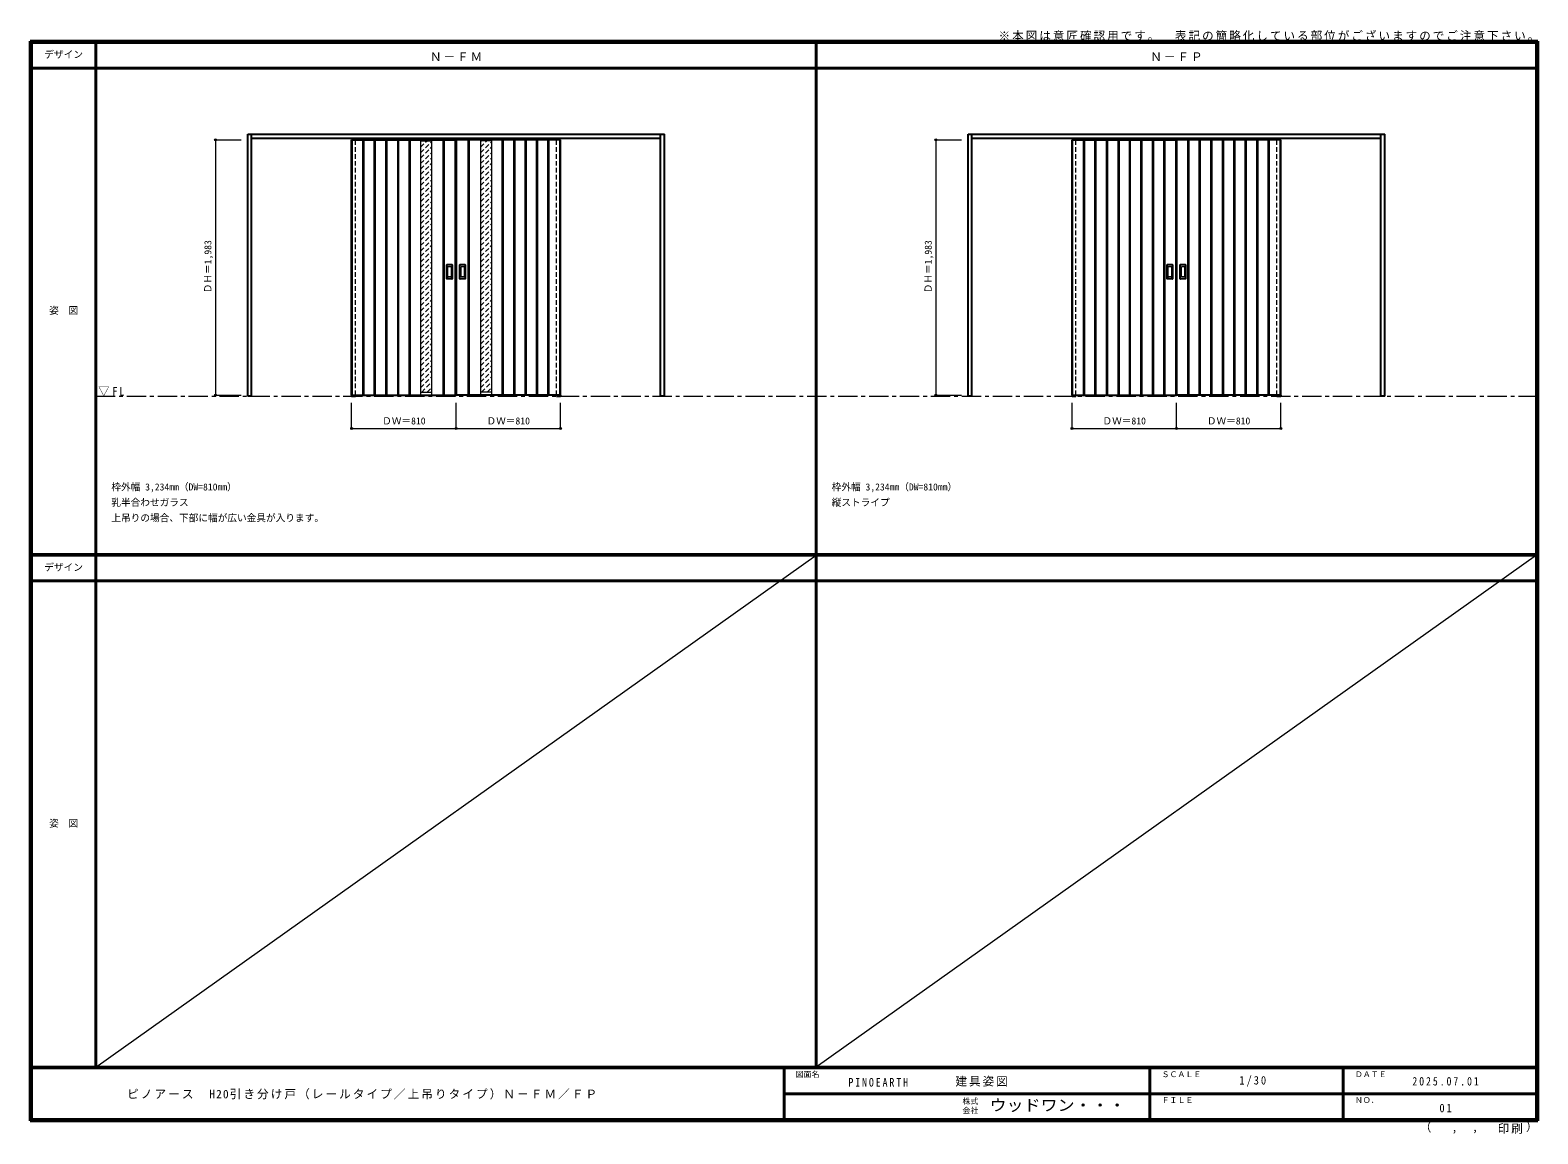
# Model space of a CAD drawing. Units: millimetres, scale not verified. Extents: x -6000 to 5700, y -4307 to 4260.
import ezdxf
from ezdxf.enums import TextEntityAlignment as Align

# ---------------------------------------------------------------- set-up
doc = ezdxf.new("R2010")
doc.units = ezdxf.units.MM
doc.header["$LTSCALE"] = 30
doc.header["$PDMODE"] = 32
doc.header["$PDSIZE"] = 15
doc.linetypes.add('CHAIN1', pattern=[8, 5, -1, 1, -1])
doc.linetypes.add('DASHED1', pattern=[1.8, 1.2, -0.6])
for name, color, linetype, lineweight in [('0-2_扉', 3, 'Continuous', 25), ('0-3_仕上げ', 3, 'Continuous', 25), ('0-4_枠', 3, 'Continuous', 25), ('0-6_引手', 7, 'Continuous', 18), ('0-B_寸法', 7, 'Continuous', 9), ('0-C_ハッチ', 4, 'DASHED1', 9), ('F-0_補助線', 7, 'Continuous', 18), ('F-1_枠', 6, 'Continuous', 40)]:
    doc.layers.add(name, color=color, linetype=linetype, lineweight=lineweight)
doc.layers.add('0-A_文字', color=7, linetype='Continuous')
doc.layers.add('F-A_文字', color=7, linetype='Continuous')
doc.styles.add('ＭＳ ゴシック', font='')
doc.styles.get('ＭＳ ゴシック').set_extended_font_data('MS Gothic')

msp = doc.modelspace()

# ---------------------------------------------------------------- linework, layer by layer
at = {"layer": '0-2_扉'}
for p, q in [((-3505, 3409.5), (-2695, 3409.5)), ((-3505, 1426.5), (-3505, 3409.5)), ((-1885, 3409.5), (-2695, 3409.5)), ((-2695, 1426.5), (-2695, 3409.5)), ((-1885, 1426.5), (-1885, 3409.5)), ((2085, 3409.5), (2895, 3409.5)), ((2085, 1426.5), (2085, 3409.5)), ((3705, 3409.5), (2895, 3409.5)), ((2895, 1426.5), (2895, 3409.5)), ((3705, 1426.5), (3705, 3409.5)), ((-3505, 1426.5), (-2695, 1426.5)), ((-1885, 1426.5), (-2695, 1426.5)), ((2085, 1426.5), (2895, 1426.5)), ((3705, 1426.5), (2895, 1426.5))]:
    msp.add_line(p, q, dxfattribs=at)
at = {"layer": '0-2_扉', "color": 4, "linetype": 'DASHED1', "lineweight": 9}
for p, q in [((-3475, 1426.5), (-3475, 3409.5)), ((-1915, 1426.5), (-1915, 3409.5)), ((2115, 1426.5), (2115, 3409.5)), ((3675, 1426.5), (3675, 3409.5))]:
    msp.add_line(p, q, dxfattribs=at)
at = {"layer": '0-3_仕上げ'}
for p, q in [((-3502, 1426.5), (-3502, 3409.5)), ((-3416, 1426.5), (-3416, 3409.5)), ((-3411, 1426.5), (-3411, 3409.5)), ((-3328, 1426.5), (-3328, 3409.5)), ((-3323, 1426.5), (-3323, 3409.5)), ((-3238, 1426.5), (-3238, 3409.5)), ((-3233, 1426.5), (-3233, 3409.5)), ((-3148, 3409.5), (-3148, 1426.5)), ((-3143, 3409.5), (-3143, 1426.5)), ((-3058, 3409.5), (-3058, 1426.5)), ((-3053, 3409.5), (-3053, 1426.5)), ((-2795, 3409.5), (-2795, 1426.5)), ((-2790, 3409.5), (-2790, 1426.5)), ((-2698, 1426.5), (-2698, 3409.5)), ((-2692, 1426.5), (-2692, 3409.5)), ((-2600, 3409.5), (-2600, 1426.5)), ((-2595, 3409.5), (-2595, 1426.5)), ((-2337, 3409.5), (-2337, 1426.5)), ((-2332, 3409.5), (-2332, 1426.5)), ((-2247, 3409.5), (-2247, 1426.5)), ((-2242, 3409.5), (-2242, 1426.5)), ((-2157, 1426.5), (-2157, 3409.5)), ((-2152, 1426.5), (-2152, 3409.5)), ((-2067, 1426.5), (-2067, 3409.5)), ((-2062, 1426.5), (-2062, 3409.5)), ((-1979, 1426.5), (-1979, 3409.5)), ((-1974, 1426.5), (-1974, 3409.5)), ((-1888, 1426.5), (-1888, 3409.5)), ((2088, 1426.5), (2088, 3409.5)), ((2174.5, 3409.5), (2174.5, 1426.5)), ((2179.5, 3409.5), (2179.5, 1426.5)), ((2262.5, 3409.5), (2262.5, 1426.5)), ((2267.5, 3409.5), (2267.5, 1426.5)), ((2352.5, 3409.5), (2352.5, 1426.5)), ((2357.5, 3409.5), (2357.5, 1426.5)), ((2442.5, 3409.5), (2442.5, 1426.5)), ((2447.5, 3409.5), (2447.5, 1426.5)), ((2532.5, 1426.5), (2532.5, 3409.5)), ((2537.5, 1426.5), (2537.5, 3409.5)), ((2622.5, 1426.5), (2622.5, 3409.5)), ((2627.5, 1426.5), (2627.5, 3409.5)), ((2712.5, 1426.5), (2712.5, 3409.5)), ((2717.5, 1426.5), (2717.5, 3409.5)), ((2800.5, 1426.5), (2800.5, 3409.5)), ((2805.5, 1426.5), (2805.5, 3409.5)), ((2892, 1426.5), (2892, 3409.5)), ((2898, 1426.5), (2898, 3409.5)), ((2984.5, 3409.5), (2984.5, 1426.5)), ((2989.5, 3409.5), (2989.5, 1426.5)), ((3072.5, 3409.5), (3072.5, 1426.5)), ((3077.5, 3409.5), (3077.5, 1426.5)), ((3162.5, 3409.5), (3162.5, 1426.5)), ((3167.5, 3409.5), (3167.5, 1426.5)), ((3252.5, 3409.5), (3252.5, 1426.5)), ((3257.5, 3409.5), (3257.5, 1426.5)), ((3342.5, 1426.5), (3342.5, 3409.5)), ((3347.5, 1426.5), (3347.5, 3409.5)), ((3432.5, 1426.5), (3432.5, 3409.5)), ((3437.5, 1426.5), (3437.5, 3409.5)), ((3522.5, 1426.5), (3522.5, 3409.5)), ((3527.5, 1426.5), (3527.5, 3409.5)), ((3610.5, 1426.5), (3610.5, 3409.5)), ((3615.5, 1426.5), (3615.5, 3409.5)), ((3702, 1426.5), (3702, 3409.5))]:
    msp.add_line(p, q, dxfattribs=at)
at = {"layer": '0-3_仕上げ', "color": 7, "lineweight": 18}
for p, q in [((-2970, 3409.5), (-2970, 1426.5)), ((-2970, 3401.5), (-2885, 3401.5)), ((-2885, 3409.5), (-2885, 1426.5)), ((-2505, 3409.5), (-2505, 1426.5)), ((-2420, 3401.5), (-2505, 3401.5)), ((-2420, 3409.5), (-2420, 1426.5)), ((-2970, 1450.5), (-2885, 1450.5)), ((-2420, 1450.5), (-2505, 1450.5))]:
    msp.add_line(p, q, dxfattribs=at)
at = {"layer": '0-4_枠'}
for p, q in [((-4312, 1418), (-4312, 3453)), ((-4312, 3453), (-1078, 3453)), ((-4282, 1418), (-4282, 3453)), ((-4282, 3423), (-1108, 3423)), ((-1108, 1418), (-1108, 3453)), ((-1078, 1418), (-1078, 3453)), ((1278, 1418), (1278, 3453)), ((1278, 3453), (4512, 3453)), ((1308, 1418), (1308, 3453)), ((1308, 3423), (4482, 3423)), ((4482, 1418), (4482, 3453)), ((4512, 1418), (4512, 3453)), ((-4282, 1418), (-4312, 1418)), ((-3505, 1426.5), (-3505, 1418)), ((-3505, 1418), (-3475, 1418)), ((-3475, 1426.5), (-3475, 1418)), ((-1915, 1426.5), (-1915, 1418)), ((-1915, 1418), (-1885, 1418)), ((-1885, 1426.5), (-1885, 1418)), ((-1078, 1418), (-1108, 1418)), ((1308, 1418), (1278, 1418)), ((2085, 1426.5), (2085, 1418)), ((2085, 1418), (2115, 1418)), ((2115, 1426.5), (2115, 1418)), ((3675, 1426.5), (3675, 1418)), ((3675, 1418), (3705, 1418)), ((3705, 1426.5), (3705, 1418)), ((4512, 1418), (4482, 1418))]:
    msp.add_line(p, q, dxfattribs=at)
at = {"layer": '0-4_枠', "color": 4, "linetype": 'DASHED1', "lineweight": 9}
for p, q in [((-3505, 1426.5), (-3505, 3423)), ((-3475, 1426.5), (-3475, 3423)), ((-1915, 1426.5), (-1915, 3423)), ((-1885, 1426.5), (-1885, 3423)), ((2085, 1426.5), (2085, 3423)), ((2115, 1426.5), (2115, 3423)), ((3675, 1426.5), (3675, 3423)), ((3705, 1426.5), (3705, 3423))]:
    msp.add_line(p, q, dxfattribs=at)
at = {"layer": '0-6_引手', "color": 3, "lineweight": 25}
for p, q in [((-2767, 2330.5), (-2767, 2437.5)), ((-2726.5, 2439), (-2765.5, 2439)), ((-2725, 2437.5), (-2725, 2330.5)), ((-2665, 2330.5), (-2665, 2437.5)), ((-2624.5, 2439), (-2663.5, 2439)), ((-2623, 2437.5), (-2623, 2330.5)), ((2823, 2330.5), (2823, 2437.5)), ((2863.5, 2439), (2824.5, 2439)), ((2865, 2437.5), (2865, 2330.5)), ((2925, 2330.5), (2925, 2437.5)), ((2965.5, 2439), (2926.5, 2439)), ((2967, 2437.5), (2967, 2330.5)), ((-2726.5, 2329), (-2765.5, 2329)), ((-2624.5, 2329), (-2663.5, 2329)), ((2863.5, 2329), (2824.5, 2329)), ((2965.5, 2329), (2926.5, 2329))]:
    msp.add_line(p, q, dxfattribs=at)
at = {"layer": '0-6_引手'}
for p, q in [((-2758.5, 2346.5), (-2758.5, 2421.5)), ((-2735, 2423), (-2757, 2423)), ((-2735, 2345), (-2757, 2345)), ((-2733.5, 2421.5), (-2733.5, 2346.5)), ((-2656.5, 2346.5), (-2656.5, 2421.5)), ((-2633, 2423), (-2655, 2423)), ((-2633, 2345), (-2655, 2345)), ((-2631.5, 2421.5), (-2631.5, 2346.5)), ((2831.5, 2346.5), (2831.5, 2421.5)), ((2855, 2423), (2833, 2423)), ((2855, 2345), (2833, 2345)), ((2856.5, 2421.5), (2856.5, 2346.5)), ((2933.5, 2346.5), (2933.5, 2421.5)), ((2957, 2423), (2935, 2423)), ((2957, 2345), (2935, 2345)), ((2958.5, 2421.5), (2958.5, 2346.5))]:
    msp.add_line(p, q, dxfattribs=at)
at = {"layer": '0-6_引手', "color": 3, "lineweight": 25}
for centre, start, end in [((-2765.5, 2437.5), 90, 180), ((-2726.5, 2437.5), 0, 90), ((-2663.5, 2437.5), 90, 180), ((-2624.5, 2437.5), 0, 90), ((2824.5, 2437.5), 90, 180), ((2863.5, 2437.5), 0, 90), ((2926.5, 2437.5), 90, 180), ((2965.5, 2437.5), 0, 90), ((-2765.5, 2330.5), 180, 270), ((-2726.5, 2330.5), 270, 0), ((-2663.5, 2330.5), 180, 270), ((-2624.5, 2330.5), 270, 0), ((2824.5, 2330.5), 180, 270), ((2863.5, 2330.5), 270, 0), ((2926.5, 2330.5), 180, 270), ((2965.5, 2330.5), 270, 0)]:
    msp.add_arc(centre, 1.5, start, end, dxfattribs=at)
at = {"layer": '0-6_引手'}
for centre, start, end in [((-2757, 2421.5), 90, 180), ((-2757, 2346.5), 180, 270), ((-2735, 2421.5), 0, 90), ((-2735, 2346.5), 270, 0), ((-2655, 2421.5), 90, 180), ((-2655, 2346.5), 180, 270), ((-2633, 2421.5), 0, 90), ((-2633, 2346.5), 270, 0), ((2833, 2421.5), 90, 180), ((2833, 2346.5), 180, 270), ((2855, 2421.5), 0, 90), ((2855, 2346.5), 270, 0), ((2935, 2421.5), 90, 180), ((2935, 2346.5), 180, 270), ((2957, 2421.5), 0, 90), ((2957, 2346.5), 270, 0)]:
    msp.add_arc(centre, 1.5, start, end, dxfattribs=at)
at = {"layer": '0-B_寸法', "color": 4}
for p, q in [((-4562, 3409.5), (-4362, 3409.5)), ((-4562, 3409.5), (-4562, 1426.5)), ((1028, 3409.5), (1228, 3409.5)), ((1028, 3409.5), (1028, 1426.5)), ((-4562, 1426.5), (-4362, 1426.5)), ((1028, 1426.5), (1228, 1426.5)), ((-3505, 1168), (-3505, 1368)), ((-2695, 1168), (-2695, 1368)), ((-1885, 1168), (-1885, 1368)), ((2085, 1168), (2085, 1368)), ((2895, 1168), (2895, 1368)), ((3705, 1168), (3705, 1368)), ((-3505, 1168), (-1885, 1168)), ((2085, 1168), (3705, 1168))]:
    msp.add_line(p, q, dxfattribs=at)
at = {"layer": '0-B_寸法'}
for p in [(-4562, 3409.5), (1028, 3409.5), (-4562, 1426.5), (1028, 1426.5), (-3505, 1168), (-2695, 1168), (-1885, 1168), (2085, 1168), (2895, 1168), (3705, 1168)]:
    msp.add_point(p, dxfattribs=at)
at = {"layer": '0-C_ハッチ'}
for p, q in [((-2970, 3351.31), (-2919.81, 3401.5)), ((-2970, 3393.73), (-2962.23, 3401.5)), ((-2970, 3308.88), (-2885, 3393.88)), ((-2505, 3351.31), (-2454.81, 3401.5)), ((-2505, 3393.73), (-2497.23, 3401.5)), ((-2505, 3308.88), (-2420, 3393.88)), ((-2970, 3266.45), (-2885, 3351.45)), ((-2970, 3224.03), (-2885, 3309.03)), ((-2505, 3266.45), (-2420, 3351.45)), ((-2505, 3224.03), (-2420, 3309.03)), ((-2970, 3181.6), (-2885, 3266.6)), ((-2970, 3139.18), (-2885, 3224.18)), ((-2970, 3096.75), (-2885, 3181.75)), ((-2505, 3181.6), (-2420, 3266.6)), ((-2505, 3139.18), (-2420, 3224.18)), ((-2505, 3096.75), (-2420, 3181.75)), ((-2970, 3054.32), (-2885, 3139.32)), ((-2970, 3011.9), (-2885, 3096.9)), ((-2970, 2969.47), (-2885, 3054.47)), ((-2505, 3054.32), (-2420, 3139.32)), ((-2505, 3011.9), (-2420, 3096.9)), ((-2505, 2969.47), (-2420, 3054.47)), ((-2970, 2927.04), (-2885, 3012.04)), ((-2970, 2884.62), (-2885, 2969.62)), ((-2970, 2842.19), (-2885, 2927.19)), ((-2505, 2927.04), (-2420, 3012.04)), ((-2505, 2884.62), (-2420, 2969.62)), ((-2505, 2842.19), (-2420, 2927.19)), ((-2970, 2799.76), (-2885, 2884.76)), ((-2970, 2757.34), (-2885, 2842.34)), ((-2505, 2799.76), (-2420, 2884.76)), ((-2505, 2757.34), (-2420, 2842.34)), ((-2970, 2714.91), (-2885, 2799.91)), ((-2970, 2672.48), (-2885, 2757.48)), ((-2970, 2630.06), (-2885, 2715.06)), ((-2505, 2714.91), (-2420, 2799.91)), ((-2505, 2672.48), (-2420, 2757.48)), ((-2505, 2630.06), (-2420, 2715.06)), ((-2970, 2587.63), (-2885, 2672.63)), ((-2970, 2545.21), (-2885, 2630.21)), ((-2970, 2502.78), (-2885, 2587.78)), ((-2505, 2587.63), (-2420, 2672.63)), ((-2505, 2545.21), (-2420, 2630.21)), ((-2505, 2502.78), (-2420, 2587.78)), ((-2970, 2460.35), (-2885, 2545.35)), ((-2970, 2417.93), (-2885, 2502.93)), ((-2970, 2375.5), (-2885, 2460.5)), ((-2505, 2460.35), (-2420, 2545.35)), ((-2505, 2417.93), (-2420, 2502.93)), ((-2505, 2375.5), (-2420, 2460.5)), ((-2970, 2333.07), (-2885, 2418.07)), ((-2970, 2290.65), (-2885, 2375.65)), ((-2505, 2333.07), (-2420, 2418.07)), ((-2505, 2290.65), (-2420, 2375.65)), ((-2970, 2248.22), (-2885, 2333.22)), ((-2970, 2205.79), (-2885, 2290.79)), ((-2970, 2163.37), (-2885, 2248.37)), ((-2505, 2248.22), (-2420, 2333.22)), ((-2505, 2205.79), (-2420, 2290.79)), ((-2505, 2163.37), (-2420, 2248.37)), ((-2970, 2120.94), (-2885, 2205.94)), ((-2970, 2078.52), (-2885, 2163.52)), ((-2970, 2036.09), (-2885, 2121.09)), ((-2505, 2120.94), (-2420, 2205.94)), ((-2505, 2078.52), (-2420, 2163.52)), ((-2505, 2036.09), (-2420, 2121.09)), ((-2970, 1993.66), (-2885, 2078.66)), ((-2970, 1951.24), (-2885, 2036.24)), ((-2970, 1908.81), (-2885, 1993.81)), ((-2505, 1993.66), (-2420, 2078.66)), ((-2505, 1951.24), (-2420, 2036.24)), ((-2505, 1908.81), (-2420, 1993.81)), ((-2970, 1866.38), (-2885, 1951.38)), ((-2970, 1823.96), (-2885, 1908.96)), ((-2505, 1866.38), (-2420, 1951.38)), ((-2505, 1823.96), (-2420, 1908.96)), ((-2970, 1781.53), (-2885, 1866.53)), ((-2970, 1739.1), (-2885, 1824.1)), ((-2970, 1696.68), (-2885, 1781.68)), ((-2505, 1781.53), (-2420, 1866.53)), ((-2505, 1739.1), (-2420, 1824.1)), ((-2505, 1696.68), (-2420, 1781.68)), ((-2970, 1654.25), (-2885, 1739.25)), ((-2970, 1611.82), (-2885, 1696.82)), ((-2970, 1569.4), (-2885, 1654.4)), ((-2505, 1654.25), (-2420, 1739.25)), ((-2505, 1611.82), (-2420, 1696.82)), ((-2505, 1569.4), (-2420, 1654.4)), ((-2970, 1526.97), (-2885, 1611.97)), ((-2970, 1484.55), (-2885, 1569.55)), ((-2961.62, 1450.5), (-2885, 1527.12)), ((-2505, 1526.97), (-2420, 1611.97)), ((-2505, 1484.55), (-2420, 1569.55)), ((-2496.62, 1450.5), (-2420, 1527.12)), ((-2919.19, 1450.5), (-2885, 1484.69)), ((-2454.19, 1450.5), (-2420, 1484.69))]:
    msp.add_line(p, q, dxfattribs=at)
at = {"layer": 'F-0_補助線'}
for p, q in [((-5490, -3790), (100, 184.5)), ((5690, 184.5), (100, -3790))]:
    msp.add_line(p, q, dxfattribs=at)
at = {"layer": 'F-1_枠'}
for p, q in [((-6000, 4175), (5700, 4175)), ((-6000, 4175), (-6000, -4205)), ((-6000, 4170), (5700, 4170)), ((-6000, 4165), (5700, 4165)), ((-5995, 4175), (-5995, -4205)), ((-5990, 4175), (-5990, -4205)), ((-5490, 4175), (-5490, -3790)), ((100, -3790), (100, 4175)), ((5690, 4175), (5690, -4205)), ((5695, 4175), (5695, -4205)), ((5700, 4175), (5700, -4205)), ((-6000, 3965), (5700, 3965)), ((-6000, 190.5), (5700, 190.5)), ((-6000, 187.5), (5700, 187.5)), ((-6000, 184.5), (5700, 184.5)), ((-6000, -15.5), (5700, -15.5)), ((5700, -3790), (-6000, -3790)), ((5700, -3795), (-6000, -3795)), ((-150, -3795), (-150, -4195)), ((2690, -3795), (2690, -4195)), ((4190, -3795), (4190, -4195)), ((-150, -3995), (5690, -3995.01)), ((5700, -4195), (-6000, -4195)), ((5700, -4200), (-6000, -4200)), ((5700, -4205), (-6000, -4205))]:
    msp.add_line(p, q, dxfattribs=at)
at = {"layer": 'F-1_枠', "color": 7, "linetype": 'CHAIN1', "lineweight": 18}
msp.add_line((-5490, 1418), (5690, 1418), dxfattribs=at)

# ---------------------------------------------------------------- texts
at = {"layer": '0-A_文字', "style": 'ＭＳ ゴシック'}
for s, p in [('枠外幅 3,234mm（DW=810mm）', (-5370, 670.5)), ('枠外幅 3,234mm（DW=810mm）', (220, 670.5)), ('乳半合わせガラス', (-5370, 550.5)), ('縦ストライプ', (220, 550.5)), ('上吊りの場合、下部に幅が広い金具が入ります。', (-5370, 430.5))]:
    msp.add_text(s, height=54.99, dxfattribs=at).set_placement(p, align=Align.BOTTOM_LEFT)
at = {"layer": '0-A_文字', "char_height": 65.98, "attachment_point": 7, "style": 'ＭＳ ゴシック'}
for s, insert in [('\\T1.17;Ｎ－ＦＭ', (-2897.5, 4020)), ('\\T1.17;Ｎ－ＦＰ', (2692.5, 4020))]:
    msp.add_mtext(s, dxfattribs=dict(at, insert=insert))
at = {"layer": '0-B_寸法', "style": 'ＭＳ ゴシック'}
for p in [(-4577, 2217.75), (1013, 2217.75)]:
    msp.add_text('ＤＨ＝1,983', height=54.99, rotation=90, dxfattribs=at).set_placement(p, align=Align.BOTTOM_LEFT)
for p in [(-3268.75, 1183), (-2458.75, 1183), (2321.25, 1183), (3131.25, 1183)]:
    msp.add_text('ＤＷ＝810', height=54.99, dxfattribs=at).set_placement(p, align=Align.BOTTOM_LEFT)
at = {"layer": '0-C_ハッチ', "color": 7, "insert": (1515, 4175), "char_height": 65.98, "attachment_point": 7, "style": 'ＭＳ ゴシック'}
msp.add_mtext('\\T1.17;※本図は意匠確認用です。\u3000表記の簡略化している部位がございますのでご注意下さい。', dxfattribs=at)
at = {"layer": 'F-A_文字', "style": 'ＭＳ ゴシック'}
for s, height, p in [('デザイン', 54.99, (-5890, 4027.5)), ('姿\u3000図', 54.99, (-5852.5, 2040.25)), ('デザイン', 54.99, (-5890, 47)), ('姿\u3000図', 54.99, (-5852.5, -1940.25)), ('図面名', 43.99, (-60, -3880)), ('ＳＣＡＬＥ', 43.99, (2780, -3880)), ('ＤＡＴＥ', 43.99, (4280, -3880)), ('株式', 43.99, (1235, -4089)), ('ＦＩＬＥ', 43.99, (2780, -4080)), ('ＮＯ．', 43.99, (4280, -4080)), ('会社', 43.99, (1235, -4161)), ('（', 65.98, (4784.03, -4308.31)), ('）', 65.98, (5608.4, -4304.13)), (',', 65.98, (5031.28, -4308.31)), (',', 65.98, (5190.2, -4305.53))]:
    msp.add_text(s, height=height, dxfattribs=at).set_placement(p, align=Align.BOTTOM_LEFT)
at = {"layer": 'F-A_文字', "style": 'ＭＳ ゴシック', "width": 1.1}
msp.add_text('ウッドワン・・・', height=87.98, dxfattribs=at).set_placement((1445, -4155), align=Align.BOTTOM_LEFT)
at = {"layer": 'F-A_文字', "char_height": 65.98, "attachment_point": 7, "style": 'ＭＳ ゴシック'}
for s, insert in [('\\T1.26;\\W0.95;▽FL', (-5471.25, 1418)), ('\\T1.17;建具姿図', (1180.42, -3940)), ('\\T1.38;\\W0.9;1/30', (3383.75, -3940)), ('\\T1.18;ピノアース\u3000H20引き分け戸（レールタイプ／上吊りタイプ）Ｎ－ＦＭ／ＦＰ', (-5247.55, -4040)), ('\\T1.39;\\W0.85;PINOEARTH', (350, -3940.79)), ('\\T1.39;\\W0.85;2025.07.01', (4726.25, -3932.5)), ('\\T1.36;\\W0.9;01', (4936.25, -4140)), ('\\T1.17;印刷', (5388.15, -4306.92))]:
    msp.add_mtext(s, dxfattribs=dict(at, insert=insert))

doc.saveas('drawing.dxf')
